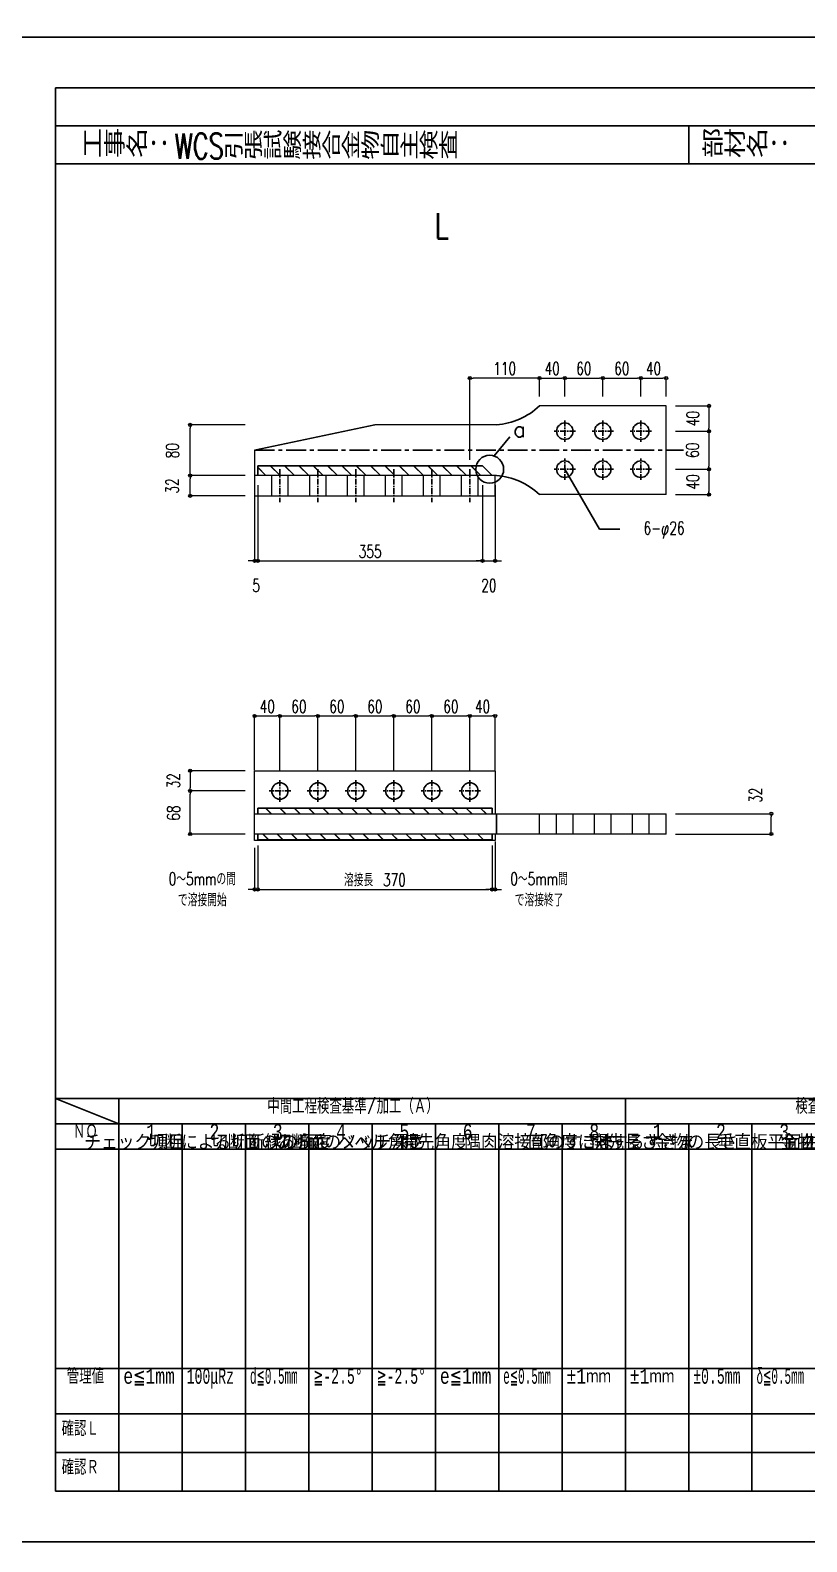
# Model space of a CAD drawing. Header units: millimetres. Extents: x -4568 to 36914, y -114 to 17788.
# Drawn here: x 11229 to 12456, y 0 to 2387 of the extents above; entities that cross this region are included whole.
import ezdxf
from ezdxf.enums import TextEntityAlignment as Align

# ---------------------------------------------------------------- set-up
doc = ezdxf.new("R2010")
doc.units = ezdxf.units.MM
doc.header["$LTSCALE"] = 5
for name, pattern in [('ACAD_ISO03W100', [30, 12, -18]), ('CENTER1', [10, 6.25, -1.25, 1.25, -1.25]), ('JIS_08_50', [53, 50, -1.125, 0.75, -1.125])]:
    doc.linetypes.add(name, pattern=pattern)
doc.layers.get('0').update_dxf_attribs({"color": 255})
doc.layers.get('DEFPOINTS').update_dxf_attribs({"color": 255})
for name, color, linetype in [('CENTER', 2, 'JIS_08_50'), ('LAYER6', 7, 'Continuous'), ('寸法', 4, 'Continuous'), ('文字', 7, 'Continuous'), ('溶接', 241, 'Continuous'), ('補助線', 7, 'ACAD_ISO03W100'), ('金物', 142, 'Continuous')]:
    doc.layers.add(name, color=color, linetype=linetype)
doc.styles.add('DLSTANDARD1', font='monotxt.shx', dxfattribs={"width": 0.6, "bigfont": 'extfont'})
doc.styles.add('KANJI', font='simplex.shx', dxfattribs={"width": 0.7, "bigfont": 'extfont2.shx'})
doc.styles.get("Standard").update_dxf_attribs({"font": 'simplex.shx', "width": 0.7, "height": 2.5, "bigfont": '@extfont2.shx'})
doc.styles.add('SUNPOU', font='simplex.shx', dxfattribs={"width": 0.7, "bigfont": 'extfont2.shx'})
doc.styles.add('TATEGAKI', font='txt', dxfattribs={"bigfont": 'bigfont.shx'})
doc.dimstyles.new('一般寸法-小さめ', dxfattribs={"dimscale": 10, "dimtxt": 2, "dimasz": 0.5, "dimexe": 0.125, "dimexo": 1.5, "dimgap": 0.5, "dimtad": 1, "dimtxsty": 'KANJI', "dimblk": 'ORIGIN', "dimcen": 0, "dimclrd": 256, "dimclre": 256, "dimclrt": 256, "dimadec": 0, "dimazin": 0, "dimtfac": 1, "dimtmove": 2, "dimatfit": 2, "dimfxl": 0, "dimtolj": 2, "dimlwd": 5, "dimlwe": 5, "dimarcsym": 0})
pattern_1 = [(135, (9678.567, -1942.415), (-11.31371, -11.31371), []), (135, (9678.567, -1942.095), (-11.31371, -11.31371), [])]

# ---------------------------------------------------------------- blocks, each defined once
blk = doc.blocks.new('_Origin')
at = {"color": 0, "linetype": 'ByBlock', "lineweight": -2}
blk.add_line((0, 0), (-1, 0), dxfattribs=at)
blk.add_circle((0, 0), 0.5, dxfattribs=at)
blk = doc.blocks.new('*D939')
at = {"layer": 'DEFPOINTS', "color": 0, "transparency": 16777216}
for p in [(11481.8, 1763.7), (11583.6, 1763.7), (11583.6, 1683.7)]:
    blk.add_point(p, dxfattribs=at)
at = {"layer": '寸法', "lineweight": 5, "transparency": 16777216}
for p, q in [((11568.6, 1763.7), (11480.5, 1763.7)), ((11481.8, 1688.7), (11481.8, 1758.7)), ((11568.6, 1683.7), (11480.5, 1683.7))]:
    blk.add_line(p, q, dxfattribs=at)
at = {"layer": '寸法', "lineweight": 5, "transparency": 16777216, "xscale": 5, "yscale": 5, "zscale": 5}
for p, rotation in [((11481.8, 1763.7), 90), ((11481.8, 1683.7), 270)]:
    blk.add_blockref('_Origin', p, dxfattribs=dict(at, rotation=rotation))
at = {"layer": '寸法', "linetype": 'Continuous', "transparency": 16777216, "insert": (11453.7, 1723), "char_height": 20, "attachment_point": 5, "rotation": 90, "style": 'KANJI'}
blk.add_mtext('\\A2;80', dxfattribs=at)
blk = doc.blocks.new('*D951')
at = {"layer": 'DEFPOINTS', "color": 0, "transparency": 16777216}
for p in [(12233.6, 1149.6), (12399.7, 1149.6), (12233.6, 1117.6)]:
    blk.add_point(p, dxfattribs=at)
at = {"layer": '寸法', "lineweight": 5, "transparency": 16777216}
for p, q in [((12248.6, 1149.6), (12400.9, 1149.6)), ((12399.7, 1122.6), (12399.7, 1144.6)), ((12248.6, 1117.6), (12400.9, 1117.6))]:
    blk.add_line(p, q, dxfattribs=at)
at = {"layer": '寸法', "lineweight": 5, "transparency": 16777216, "xscale": 5, "yscale": 5, "zscale": 5}
for p, rotation in [((12399.7, 1149.6), 90), ((12399.7, 1117.6), 270)]:
    blk.add_blockref('_Origin', p, dxfattribs=dict(at, rotation=rotation))
at = {"layer": '寸法', "transparency": 16777216, "insert": (12374.7, 1179), "char_height": 20, "attachment_point": 5, "rotation": 90, "style": 'KANJI'}
blk.add_mtext('\\A2;32', dxfattribs=at)
blk = doc.blocks.new('*D949')
at = {"layer": 'DEFPOINTS', "color": 0, "transparency": 16777216}
for p in [(11481.8, 1185.6), (11583.6, 1185.6), (11583.6, 1117.6)]:
    blk.add_point(p, dxfattribs=at)
at = {"layer": '寸法', "lineweight": 5, "transparency": 16777216}
for p, q in [((11568.6, 1185.6), (11480.5, 1185.6)), ((11481.8, 1122.6), (11481.8, 1180.6)), ((11568.6, 1117.6), (11480.5, 1117.6))]:
    blk.add_line(p, q, dxfattribs=at)
at = {"layer": '寸法', "lineweight": 5, "transparency": 16777216, "xscale": 5, "yscale": 5, "zscale": 5}
for p, rotation in [((11481.8, 1185.6), 90), ((11481.8, 1117.6), 270)]:
    blk.add_blockref('_Origin', p, dxfattribs=dict(at, rotation=rotation))
at = {"layer": '寸法', "linetype": 'Continuous', "transparency": 16777216, "insert": (11455.5, 1150.7), "char_height": 20, "attachment_point": 5, "rotation": 90, "style": 'KANJI'}
blk.add_mtext('\\A2;68', dxfattribs=at)
blk = doc.blocks.new('*D950')
at = {"layer": 'DEFPOINTS', "color": 0, "transparency": 16777216}
for p in [(11583.6, 1217.6), (11481.8, 1185.6), (11583.6, 1185.6)]:
    blk.add_point(p, dxfattribs=at)
at = {"layer": '寸法', "lineweight": 5, "transparency": 16777216}
for p, q in [((11568.6, 1217.6), (11480.5, 1217.6)), ((11481.8, 1212.6), (11481.8, 1190.6)), ((11568.6, 1185.6), (11480.5, 1185.6))]:
    blk.add_line(p, q, dxfattribs=at)
at = {"layer": '寸法', "lineweight": 5, "transparency": 16777216, "xscale": 5, "yscale": 5, "zscale": 5}
for p, rotation in [((11481.8, 1217.6), 90), ((11481.8, 1185.6), 270)]:
    blk.add_blockref('_Origin', p, dxfattribs=dict(at, rotation=rotation))
at = {"layer": '寸法', "linetype": 'Continuous', "transparency": 16777216, "insert": (11455.5, 1201.8), "char_height": 20, "attachment_point": 5, "rotation": 90, "style": 'KANJI'}
blk.add_mtext('\\A2;32', dxfattribs=at)
blk = doc.blocks.new('*D968')
at = {"layer": 'DEFPOINTS', "color": 0, "transparency": 16777216}
for p in [(11923.6, 1837.7), (12033.6, 1795.2), (11923.6, 1693.7)]:
    blk.add_point(p, dxfattribs=at)
at = {"layer": '寸法', "lineweight": 5, "transparency": 16777216}
for p, q in [((11923.6, 1708.7), (11923.6, 1839)), ((12033.6, 1810.2), (12033.6, 1839)), ((12028.6, 1837.7), (11928.6, 1837.7))]:
    blk.add_line(p, q, dxfattribs=at)
at = {"layer": '寸法', "lineweight": 5, "transparency": 16777216, "xscale": 5, "yscale": 5, "zscale": 5, "rotation": 180}
blk.add_blockref('_Origin', (11923.6, 1837.7), dxfattribs=at)
at = {"layer": '寸法', "lineweight": 5, "transparency": 16777216, "xscale": 5, "yscale": 5, "zscale": 5}
blk.add_blockref('_Origin', (12033.6, 1837.7), dxfattribs=at)
at = {"layer": '寸法', "linetype": 'Continuous', "transparency": 16777216, "insert": (11978.6, 1852.7), "char_height": 20, "attachment_point": 5, "style": 'KANJI'}
blk.add_mtext('\\A2;110', dxfattribs=at)
blk = doc.blocks.new('*D969')
at = {"layer": 'DEFPOINTS', "color": 0, "transparency": 16777216}
for p in [(12233.6, 1793.7), (12233.6, 1753.7), (12301.2, 1753.7)]:
    blk.add_point(p, dxfattribs=at)
at = {"layer": '寸法', "lineweight": 5, "transparency": 16777216}
for p, q in [((12248.6, 1793.7), (12302.5, 1793.7)), ((12301.2, 1788.7), (12301.2, 1758.7)), ((12248.6, 1753.7), (12302.5, 1753.7))]:
    blk.add_line(p, q, dxfattribs=at)
at = {"layer": '寸法', "lineweight": 5, "transparency": 16777216, "xscale": 5, "yscale": 5, "zscale": 5}
for p, rotation in [((12301.2, 1793.7), 90), ((12301.2, 1753.7), 270)]:
    blk.add_blockref('_Origin', p, dxfattribs=dict(at, rotation=rotation))
at = {"layer": '寸法', "transparency": 16777216, "insert": (12275.8, 1773.7), "char_height": 20, "attachment_point": 5, "rotation": 90, "style": 'KANJI'}
blk.add_mtext('\\A2;40', dxfattribs=at)
blk = doc.blocks.new('*D970')
at = {"layer": 'DEFPOINTS', "color": 0, "transparency": 16777216}
for p in [(12233.6, 1693.7), (12233.6, 1653.7), (12301.2, 1653.7)]:
    blk.add_point(p, dxfattribs=at)
at = {"layer": '寸法', "lineweight": 5, "transparency": 16777216}
for p, q in [((12248.6, 1693.7), (12302.5, 1693.7)), ((12301.2, 1688.7), (12301.2, 1658.7)), ((12248.6, 1653.7), (12302.5, 1653.7))]:
    blk.add_line(p, q, dxfattribs=at)
at = {"layer": '寸法', "lineweight": 5, "transparency": 16777216, "xscale": 5, "yscale": 5, "zscale": 5}
for p, rotation in [((12301.2, 1693.7), 90), ((12301.2, 1653.7), 270)]:
    blk.add_blockref('_Origin', p, dxfattribs=dict(at, rotation=rotation))
at = {"layer": '寸法', "transparency": 16777216, "insert": (12275.8, 1673.7), "char_height": 20, "attachment_point": 5, "rotation": 90, "style": 'KANJI'}
blk.add_mtext('\\A2;40', dxfattribs=at)
blk = doc.blocks.new('*D971')
at = {"layer": 'DEFPOINTS', "color": 0, "transparency": 16777216}
for p in [(11481.8, 1683.7), (11583.6, 1683.7), (11583.6, 1651.7)]:
    blk.add_point(p, dxfattribs=at)
at = {"layer": '寸法', "lineweight": 5, "transparency": 16777216}
for p, q in [((11568.6, 1683.7), (11480.5, 1683.7)), ((11481.8, 1656.7), (11481.8, 1678.7)), ((11568.6, 1651.7), (11480.5, 1651.7))]:
    blk.add_line(p, q, dxfattribs=at)
at = {"layer": '寸法', "lineweight": 5, "transparency": 16777216, "xscale": 5, "yscale": 5, "zscale": 5}
for p, rotation in [((11481.8, 1683.7), 90), ((11481.8, 1651.7), 270)]:
    blk.add_blockref('_Origin', p, dxfattribs=dict(at, rotation=rotation))
at = {"layer": '寸法', "linetype": 'Continuous', "transparency": 16777216, "insert": (11453.6, 1667.3), "char_height": 20, "attachment_point": 5, "rotation": 90, "style": 'KANJI'}
blk.add_mtext('\\A2;32', dxfattribs=at)
blk = doc.blocks.new('*D972')
at = {"layer": 'DEFPOINTS', "color": 0, "transparency": 16777216}
for p in [(12073.6, 1837.7), (12033.6, 1793.7), (12073.6, 1793.7)]:
    blk.add_point(p, dxfattribs=at)
at = {"layer": '寸法', "lineweight": 5, "transparency": 16777216}
for p, q in [((12033.6, 1808.7), (12033.6, 1839)), ((12073.6, 1808.7), (12073.6, 1839)), ((12038.6, 1837.7), (12068.6, 1837.7))]:
    blk.add_line(p, q, dxfattribs=at)
at = {"layer": '寸法', "lineweight": 5, "transparency": 16777216, "xscale": 5, "yscale": 5, "zscale": 5, "rotation": 180}
blk.add_blockref('_Origin', (12033.6, 1837.7), dxfattribs=at)
at = {"layer": '寸法', "lineweight": 5, "transparency": 16777216, "xscale": 5, "yscale": 5, "zscale": 5}
blk.add_blockref('_Origin', (12073.6, 1837.7), dxfattribs=at)
at = {"layer": '寸法', "transparency": 16777216, "insert": (12053.6, 1852.7), "char_height": 20, "attachment_point": 5, "style": 'KANJI'}
blk.add_mtext('\\A2;40', dxfattribs=at)
blk = doc.blocks.new('*D973')
at = {"layer": 'DEFPOINTS', "color": 0, "transparency": 16777216}
for p in [(12193.6, 1837.7), (12133.6, 1793.7), (12193.6, 1793.7)]:
    blk.add_point(p, dxfattribs=at)
at = {"layer": '寸法', "lineweight": 5, "transparency": 16777216}
for p, q in [((12133.6, 1808.7), (12133.6, 1839)), ((12193.6, 1808.7), (12193.6, 1839)), ((12138.6, 1837.7), (12188.6, 1837.7))]:
    blk.add_line(p, q, dxfattribs=at)
at = {"layer": '寸法', "lineweight": 5, "transparency": 16777216, "xscale": 5, "yscale": 5, "zscale": 5, "rotation": 180}
blk.add_blockref('_Origin', (12133.6, 1837.7), dxfattribs=at)
at = {"layer": '寸法', "lineweight": 5, "transparency": 16777216, "xscale": 5, "yscale": 5, "zscale": 5}
blk.add_blockref('_Origin', (12193.6, 1837.7), dxfattribs=at)
at = {"layer": '寸法', "transparency": 16777216, "insert": (12163.6, 1852.7), "char_height": 20, "attachment_point": 5, "style": 'KANJI'}
blk.add_mtext('\\A2;60', dxfattribs=at)
blk = doc.blocks.new('*D974')
at = {"layer": 'DEFPOINTS', "color": 0, "transparency": 16777216}
for p in [(12133.6, 1837.7), (12073.6, 1793.7), (12133.6, 1793.7)]:
    blk.add_point(p, dxfattribs=at)
at = {"layer": '寸法', "lineweight": 5, "transparency": 16777216}
for p, q in [((12073.6, 1808.7), (12073.6, 1839)), ((12133.6, 1808.7), (12133.6, 1839)), ((12078.6, 1837.7), (12128.6, 1837.7))]:
    blk.add_line(p, q, dxfattribs=at)
at = {"layer": '寸法', "lineweight": 5, "transparency": 16777216, "xscale": 5, "yscale": 5, "zscale": 5, "rotation": 180}
blk.add_blockref('_Origin', (12073.6, 1837.7), dxfattribs=at)
at = {"layer": '寸法', "lineweight": 5, "transparency": 16777216, "xscale": 5, "yscale": 5, "zscale": 5}
blk.add_blockref('_Origin', (12133.6, 1837.7), dxfattribs=at)
at = {"layer": '寸法', "transparency": 16777216, "insert": (12103.6, 1852.7), "char_height": 20, "attachment_point": 5, "style": 'KANJI'}
blk.add_mtext('\\A2;60', dxfattribs=at)
blk = doc.blocks.new('*D975')
at = {"layer": 'DEFPOINTS', "color": 0, "transparency": 16777216}
for p in [(12233.6, 1837.7), (12193.6, 1793.7), (12233.6, 1793.7)]:
    blk.add_point(p, dxfattribs=at)
at = {"layer": '寸法', "lineweight": 5, "transparency": 16777216}
for p, q in [((12193.6, 1808.7), (12193.6, 1839)), ((12233.6, 1808.7), (12233.6, 1839)), ((12198.6, 1837.7), (12228.6, 1837.7))]:
    blk.add_line(p, q, dxfattribs=at)
at = {"layer": '寸法', "lineweight": 5, "transparency": 16777216, "xscale": 5, "yscale": 5, "zscale": 5, "rotation": 180}
blk.add_blockref('_Origin', (12193.6, 1837.7), dxfattribs=at)
at = {"layer": '寸法', "lineweight": 5, "transparency": 16777216, "xscale": 5, "yscale": 5, "zscale": 5}
blk.add_blockref('_Origin', (12233.6, 1837.7), dxfattribs=at)
at = {"layer": '寸法', "transparency": 16777216, "insert": (12213.6, 1852.7), "char_height": 20, "attachment_point": 5, "style": 'KANJI'}
blk.add_mtext('\\A2;40', dxfattribs=at)
blk = doc.blocks.new('*D976')
at = {"layer": 'DEFPOINTS', "color": 0, "transparency": 16777216}
for p in [(12233.6, 1753.7), (12233.6, 1693.7), (12301.2, 1693.7)]:
    blk.add_point(p, dxfattribs=at)
at = {"layer": '寸法', "lineweight": 5, "transparency": 16777216}
for p, q in [((12248.6, 1753.7), (12302.5, 1753.7)), ((12301.2, 1748.7), (12301.2, 1698.7)), ((12248.6, 1693.7), (12302.5, 1693.7))]:
    blk.add_line(p, q, dxfattribs=at)
at = {"layer": '寸法', "lineweight": 5, "transparency": 16777216, "xscale": 5, "yscale": 5, "zscale": 5}
for p, rotation in [((12301.2, 1753.7), 90), ((12301.2, 1693.7), 270)]:
    blk.add_blockref('_Origin', p, dxfattribs=dict(at, rotation=rotation))
at = {"layer": '寸法', "linetype": 'Continuous', "transparency": 16777216, "insert": (12275.2, 1723.6), "char_height": 20, "attachment_point": 5, "rotation": 90, "style": 'KANJI'}
blk.add_mtext('\\A2;60', dxfattribs=at)
blk = doc.blocks.new('*D965')
at = {"layer": 'DEFPOINTS', "color": 0, "linetype": 'Continuous', "transparency": 16777216}
for p in [(11583.6, 1683.7), (11588.6, 1664.7), (11588.6, 1549)]:
    blk.add_point(p, dxfattribs=at)
at = {"layer": '寸法', "linetype": 'Continuous', "lineweight": 5, "transparency": 16777216}
for p, q in [((11583.6, 1668.7), (11583.6, 1547.8)), ((11588.6, 1649.7), (11588.6, 1547.8)), ((11578.6, 1549), (11573.6, 1549)), ((11583.6, 1549), (11588.6, 1549)), ((11593.6, 1549), (11598.6, 1549))]:
    blk.add_line(p, q, dxfattribs=at)
at = {"layer": '寸法', "linetype": 'Continuous', "lineweight": 5, "transparency": 16777216, "xscale": 5, "yscale": 5, "zscale": 5}
blk.add_blockref('_Origin', (11583.6, 1549), dxfattribs=at)
at = {"layer": '寸法', "linetype": 'Continuous', "lineweight": 5, "transparency": 16777216, "xscale": 5, "yscale": 5, "zscale": 5, "rotation": 180}
blk.add_blockref('_Origin', (11588.6, 1549), dxfattribs=at)
at = {"layer": '寸法', "linetype": 'Continuous', "transparency": 16777216, "insert": (11586.1, 1510.3), "char_height": 20, "attachment_point": 5, "style": 'KANJI'}
blk.add_mtext('\\A2;5', dxfattribs=at)
blk = doc.blocks.new('*D966')
at = {"layer": 'DEFPOINTS', "color": 0, "linetype": 'Continuous', "transparency": 16777216}
for p in [(11588.6, 1683.7), (11943.6, 1683.7), (11943.6, 1549)]:
    blk.add_point(p, dxfattribs=at)
at = {"layer": '寸法', "linetype": 'Continuous', "lineweight": 5, "transparency": 16777216}
for p, q in [((11588.6, 1668.7), (11588.6, 1547.8)), ((11943.6, 1668.7), (11943.6, 1547.8)), ((11593.6, 1549), (11938.6, 1549))]:
    blk.add_line(p, q, dxfattribs=at)
at = {"layer": '寸法', "linetype": 'Continuous', "lineweight": 5, "transparency": 16777216, "xscale": 5, "yscale": 5, "zscale": 5, "rotation": 180}
blk.add_blockref('_Origin', (11588.6, 1549), dxfattribs=at)
at = {"layer": '寸法', "linetype": 'Continuous', "lineweight": 5, "transparency": 16777216, "xscale": 5, "yscale": 5, "zscale": 5}
blk.add_blockref('_Origin', (11943.6, 1549), dxfattribs=at)
at = {"layer": '寸法', "linetype": 'Continuous', "transparency": 16777216, "insert": (11766.1, 1564), "char_height": 20, "attachment_point": 5, "style": 'KANJI'}
blk.add_mtext('\\A2;355', dxfattribs=at)
blk = doc.blocks.new('*D967')
at = {"layer": 'DEFPOINTS', "color": 0, "linetype": 'Continuous', "transparency": 16777216}
for p in [(11943.6, 1683.7), (11963.6, 1683.7), (11963.6, 1549)]:
    blk.add_point(p, dxfattribs=at)
at = {"layer": '寸法', "linetype": 'Continuous', "lineweight": 5, "transparency": 16777216}
for p, q in [((11943.6, 1668.7), (11943.6, 1547.8)), ((11963.6, 1668.7), (11963.6, 1547.8)), ((11938.6, 1549), (11933.6, 1549)), ((11943.6, 1549), (11963.6, 1549)), ((11968.6, 1549), (11973.6, 1549))]:
    blk.add_line(p, q, dxfattribs=at)
at = {"layer": '寸法', "linetype": 'Continuous', "lineweight": 5, "transparency": 16777216, "xscale": 5, "yscale": 5, "zscale": 5}
blk.add_blockref('_Origin', (11943.6, 1549), dxfattribs=at)
at = {"layer": '寸法', "linetype": 'Continuous', "lineweight": 5, "transparency": 16777216, "xscale": 5, "yscale": 5, "zscale": 5, "rotation": 180}
blk.add_blockref('_Origin', (11963.6, 1549), dxfattribs=at)
at = {"layer": '寸法', "linetype": 'Continuous', "transparency": 16777216, "insert": (11953.6, 1510.3), "char_height": 20, "attachment_point": 5, "style": 'KANJI'}
blk.add_mtext('\\A2;20', dxfattribs=at)
blk = doc.blocks.new('*D1238')
at = {"layer": 'DEFPOINTS', "color": 0, "linetype": 'Continuous', "transparency": 16777216}
for p in [(11583.6, 1110.6), (11588.6, 1110.6), (11588.6, 1030.1)]:
    blk.add_point(p, dxfattribs=at)
at = {"layer": '寸法', "linetype": 'Continuous', "lineweight": 5, "transparency": 16777216}
for p, q in [((11583.6, 1095.6), (11583.6, 1028.9)), ((11588.6, 1095.6), (11588.6, 1028.9)), ((11578.6, 1030.1), (11573.6, 1030.1)), ((11583.6, 1030.1), (11588.6, 1030.1)), ((11593.6, 1030.1), (11598.6, 1030.1))]:
    blk.add_line(p, q, dxfattribs=at)
at = {"layer": '寸法', "linetype": 'Continuous', "lineweight": 5, "transparency": 16777216, "xscale": 5, "yscale": 5, "zscale": 5}
blk.add_blockref('_Origin', (11583.6, 1030.1), dxfattribs=at)
at = {"layer": '寸法', "linetype": 'Continuous', "lineweight": 5, "transparency": 16777216, "xscale": 5, "yscale": 5, "zscale": 5, "rotation": 180}
blk.add_blockref('_Origin', (11588.6, 1030.1), dxfattribs=at)
at = {"layer": '寸法', "linetype": 'Continuous', "transparency": 16777216, "insert": (11501, 1030.1), "char_height": 20, "attachment_point": 5, "style": 'KANJI'}
blk.add_mtext('\\A2;0～5mmの間\\Pで溶接開始', dxfattribs=at)
blk = doc.blocks.new('*D1239')
at = {"layer": 'DEFPOINTS', "color": 0, "linetype": 'Continuous', "transparency": 16777216}
for p in [(11588.6, 1114.6), (11958.6, 1114.6), (11958.6, 1030.1)]:
    blk.add_point(p, dxfattribs=at)
at = {"layer": '寸法', "linetype": 'Continuous', "lineweight": 5, "transparency": 16777216}
for p, q in [((11588.6, 1099.6), (11588.6, 1028.9)), ((11958.6, 1099.6), (11958.6, 1028.9)), ((11593.6, 1030.1), (11953.6, 1030.1))]:
    blk.add_line(p, q, dxfattribs=at)
at = {"layer": '寸法', "linetype": 'Continuous', "lineweight": 5, "transparency": 16777216, "xscale": 5, "yscale": 5, "zscale": 5, "rotation": 180}
blk.add_blockref('_Origin', (11588.6, 1030.1), dxfattribs=at)
at = {"layer": '寸法', "linetype": 'Continuous', "lineweight": 5, "transparency": 16777216, "xscale": 5, "yscale": 5, "zscale": 5}
blk.add_blockref('_Origin', (11958.6, 1030.1), dxfattribs=at)
at = {"layer": '寸法', "linetype": 'Continuous', "transparency": 16777216, "insert": (11773.6, 1045.1), "char_height": 20, "attachment_point": 5, "style": 'KANJI'}
blk.add_mtext('\\A2;溶接長\u3000370', dxfattribs=at)
blk = doc.blocks.new('*D1240')
at = {"layer": 'DEFPOINTS', "color": 0, "linetype": 'Continuous', "transparency": 16777216}
for p in [(11958.6, 1114.6), (11963.6, 1120.6), (11963.6, 1030.1)]:
    blk.add_point(p, dxfattribs=at)
at = {"layer": '寸法', "linetype": 'Continuous', "lineweight": 5, "transparency": 16777216}
for p, q in [((11958.6, 1099.6), (11958.6, 1028.9)), ((11963.6, 1105.6), (11963.6, 1028.9)), ((11953.6, 1030.1), (11948.6, 1030.1)), ((11958.6, 1030.1), (11963.6, 1030.1)), ((11968.6, 1030.1), (11973.6, 1030.1))]:
    blk.add_line(p, q, dxfattribs=at)
at = {"layer": '寸法', "linetype": 'Continuous', "lineweight": 5, "transparency": 16777216, "xscale": 5, "yscale": 5, "zscale": 5}
blk.add_blockref('_Origin', (11958.6, 1030.1), dxfattribs=at)
at = {"layer": '寸法', "linetype": 'Continuous', "lineweight": 5, "transparency": 16777216, "xscale": 5, "yscale": 5, "zscale": 5, "rotation": 180}
blk.add_blockref('_Origin', (11963.6, 1030.1), dxfattribs=at)
at = {"layer": '寸法', "linetype": 'Continuous', "transparency": 16777216, "insert": (12032.9, 1030.1), "char_height": 20, "attachment_point": 5, "style": 'KANJI'}
blk.add_mtext('\\A2;0～5mm間\\Pで溶接終了', dxfattribs=at)
blk = doc.blocks.new('*D1241')
at = {"layer": 'DEFPOINTS', "color": 0, "linetype": 'Continuous', "transparency": 16777216}
for p in [(11623.6, 1304.1), (11583.6, 1203.6), (11623.6, 1203.6)]:
    blk.add_point(p, dxfattribs=at)
at = {"layer": '寸法', "linetype": 'Continuous', "lineweight": 5, "transparency": 16777216}
for p, q in [((11583.6, 1218.6), (11583.6, 1305.3)), ((11588.6, 1304.1), (11618.6, 1304.1)), ((11623.6, 1218.6), (11623.6, 1305.3))]:
    blk.add_line(p, q, dxfattribs=at)
at = {"layer": '寸法', "linetype": 'Continuous', "lineweight": 5, "transparency": 16777216, "xscale": 5, "yscale": 5, "zscale": 5, "rotation": 180}
blk.add_blockref('_Origin', (11583.6, 1304.1), dxfattribs=at)
at = {"layer": '寸法', "linetype": 'Continuous', "lineweight": 5, "transparency": 16777216, "xscale": 5, "yscale": 5, "zscale": 5}
blk.add_blockref('_Origin', (11623.6, 1304.1), dxfattribs=at)
at = {"layer": '寸法', "linetype": 'Continuous', "transparency": 16777216, "insert": (11603.6, 1319.1), "char_height": 20, "attachment_point": 5, "style": 'KANJI'}
blk.add_mtext('\\A2;40', dxfattribs=at)
blk = doc.blocks.new('*D1242')
at = {"layer": 'DEFPOINTS', "color": 0, "linetype": 'Continuous', "transparency": 16777216}
for p in [(11683.6, 1304.1), (11623.6, 1203.6), (11683.6, 1203.6)]:
    blk.add_point(p, dxfattribs=at)
at = {"layer": '寸法', "linetype": 'Continuous', "lineweight": 5, "transparency": 16777216}
for p, q in [((11623.6, 1218.6), (11623.6, 1305.3)), ((11628.6, 1304.1), (11678.6, 1304.1)), ((11683.6, 1218.6), (11683.6, 1305.3))]:
    blk.add_line(p, q, dxfattribs=at)
at = {"layer": '寸法', "linetype": 'Continuous', "lineweight": 5, "transparency": 16777216, "xscale": 5, "yscale": 5, "zscale": 5, "rotation": 180}
blk.add_blockref('_Origin', (11623.6, 1304.1), dxfattribs=at)
at = {"layer": '寸法', "linetype": 'Continuous', "lineweight": 5, "transparency": 16777216, "xscale": 5, "yscale": 5, "zscale": 5}
blk.add_blockref('_Origin', (11683.6, 1304.1), dxfattribs=at)
at = {"layer": '寸法', "linetype": 'Continuous', "transparency": 16777216, "insert": (11653.6, 1319.1), "char_height": 20, "attachment_point": 5, "style": 'KANJI'}
blk.add_mtext('\\A2;60', dxfattribs=at)
blk = doc.blocks.new('*D1243')
at = {"layer": 'DEFPOINTS', "color": 0, "linetype": 'Continuous', "transparency": 16777216}
for p in [(11743.6, 1304.1), (11683.6, 1203.6), (11743.6, 1203.6)]:
    blk.add_point(p, dxfattribs=at)
at = {"layer": '寸法', "linetype": 'Continuous', "lineweight": 5, "transparency": 16777216}
for p, q in [((11683.6, 1218.6), (11683.6, 1305.3)), ((11688.6, 1304.1), (11738.6, 1304.1)), ((11743.6, 1218.6), (11743.6, 1305.3))]:
    blk.add_line(p, q, dxfattribs=at)
at = {"layer": '寸法', "linetype": 'Continuous', "lineweight": 5, "transparency": 16777216, "xscale": 5, "yscale": 5, "zscale": 5, "rotation": 180}
blk.add_blockref('_Origin', (11683.6, 1304.1), dxfattribs=at)
at = {"layer": '寸法', "linetype": 'Continuous', "lineweight": 5, "transparency": 16777216, "xscale": 5, "yscale": 5, "zscale": 5}
blk.add_blockref('_Origin', (11743.6, 1304.1), dxfattribs=at)
at = {"layer": '寸法', "linetype": 'Continuous', "transparency": 16777216, "insert": (11713.6, 1319.1), "char_height": 20, "attachment_point": 5, "style": 'KANJI'}
blk.add_mtext('\\A2;60', dxfattribs=at)
blk = doc.blocks.new('*D1244')
at = {"layer": 'DEFPOINTS', "color": 0, "linetype": 'Continuous', "transparency": 16777216}
for p in [(11803.6, 1304.1), (11743.6, 1203.6), (11803.6, 1203.6)]:
    blk.add_point(p, dxfattribs=at)
at = {"layer": '寸法', "linetype": 'Continuous', "lineweight": 5, "transparency": 16777216}
for p, q in [((11743.6, 1218.6), (11743.6, 1305.3)), ((11748.6, 1304.1), (11798.6, 1304.1)), ((11803.6, 1218.6), (11803.6, 1305.3))]:
    blk.add_line(p, q, dxfattribs=at)
at = {"layer": '寸法', "linetype": 'Continuous', "lineweight": 5, "transparency": 16777216, "xscale": 5, "yscale": 5, "zscale": 5, "rotation": 180}
blk.add_blockref('_Origin', (11743.6, 1304.1), dxfattribs=at)
at = {"layer": '寸法', "linetype": 'Continuous', "lineweight": 5, "transparency": 16777216, "xscale": 5, "yscale": 5, "zscale": 5}
blk.add_blockref('_Origin', (11803.6, 1304.1), dxfattribs=at)
at = {"layer": '寸法', "linetype": 'Continuous', "transparency": 16777216, "insert": (11773.6, 1319.1), "char_height": 20, "attachment_point": 5, "style": 'KANJI'}
blk.add_mtext('\\A2;60', dxfattribs=at)
blk = doc.blocks.new('*D1245')
at = {"layer": 'DEFPOINTS', "color": 0, "linetype": 'Continuous', "transparency": 16777216}
for p in [(11863.6, 1304.1), (11803.6, 1203.6), (11863.6, 1203.6)]:
    blk.add_point(p, dxfattribs=at)
at = {"layer": '寸法', "linetype": 'Continuous', "lineweight": 5, "transparency": 16777216}
for p, q in [((11803.6, 1218.6), (11803.6, 1305.3)), ((11808.6, 1304.1), (11858.6, 1304.1)), ((11863.6, 1218.6), (11863.6, 1305.3))]:
    blk.add_line(p, q, dxfattribs=at)
at = {"layer": '寸法', "linetype": 'Continuous', "lineweight": 5, "transparency": 16777216, "xscale": 5, "yscale": 5, "zscale": 5, "rotation": 180}
blk.add_blockref('_Origin', (11803.6, 1304.1), dxfattribs=at)
at = {"layer": '寸法', "linetype": 'Continuous', "lineweight": 5, "transparency": 16777216, "xscale": 5, "yscale": 5, "zscale": 5}
blk.add_blockref('_Origin', (11863.6, 1304.1), dxfattribs=at)
at = {"layer": '寸法', "linetype": 'Continuous', "transparency": 16777216, "insert": (11833.6, 1319.1), "char_height": 20, "attachment_point": 5, "style": 'KANJI'}
blk.add_mtext('\\A2;60', dxfattribs=at)
blk = doc.blocks.new('*D1246')
at = {"layer": 'DEFPOINTS', "color": 0, "linetype": 'Continuous', "transparency": 16777216}
for p in [(11923.6, 1304.1), (11863.6, 1203.6), (11923.6, 1203.6)]:
    blk.add_point(p, dxfattribs=at)
at = {"layer": '寸法', "linetype": 'Continuous', "lineweight": 5, "transparency": 16777216}
for p, q in [((11863.6, 1218.6), (11863.6, 1305.3)), ((11868.6, 1304.1), (11918.6, 1304.1)), ((11923.6, 1218.6), (11923.6, 1305.3))]:
    blk.add_line(p, q, dxfattribs=at)
at = {"layer": '寸法', "linetype": 'Continuous', "lineweight": 5, "transparency": 16777216, "xscale": 5, "yscale": 5, "zscale": 5, "rotation": 180}
blk.add_blockref('_Origin', (11863.6, 1304.1), dxfattribs=at)
at = {"layer": '寸法', "linetype": 'Continuous', "lineweight": 5, "transparency": 16777216, "xscale": 5, "yscale": 5, "zscale": 5}
blk.add_blockref('_Origin', (11923.6, 1304.1), dxfattribs=at)
at = {"layer": '寸法', "linetype": 'Continuous', "transparency": 16777216, "insert": (11893.6, 1319.1), "char_height": 20, "attachment_point": 5, "style": 'KANJI'}
blk.add_mtext('\\A2;60', dxfattribs=at)
blk = doc.blocks.new('*D1247')
at = {"layer": 'DEFPOINTS', "color": 0, "linetype": 'Continuous', "transparency": 16777216}
for p in [(11963.6, 1304.1), (11923.6, 1203.6), (11963.6, 1203.6)]:
    blk.add_point(p, dxfattribs=at)
at = {"layer": '寸法', "linetype": 'Continuous', "lineweight": 5, "transparency": 16777216}
for p, q in [((11923.6, 1218.6), (11923.6, 1305.3)), ((11928.6, 1304.1), (11958.6, 1304.1)), ((11963.6, 1218.6), (11963.6, 1305.3))]:
    blk.add_line(p, q, dxfattribs=at)
at = {"layer": '寸法', "linetype": 'Continuous', "lineweight": 5, "transparency": 16777216, "xscale": 5, "yscale": 5, "zscale": 5, "rotation": 180}
blk.add_blockref('_Origin', (11923.6, 1304.1), dxfattribs=at)
at = {"layer": '寸法', "linetype": 'Continuous', "lineweight": 5, "transparency": 16777216, "xscale": 5, "yscale": 5, "zscale": 5}
blk.add_blockref('_Origin', (11963.6, 1304.1), dxfattribs=at)
at = {"layer": '寸法', "linetype": 'Continuous', "transparency": 16777216, "insert": (11943.6, 1319.1), "char_height": 20, "attachment_point": 5, "style": 'KANJI'}
blk.add_mtext('\\A2;40', dxfattribs=at)

msp = doc.modelspace()

# ---------------------------------------------------------------- hatches: boundary and pattern name
at = {"layer": '溶接', "ltscale": 6}
h = msp.add_hatch(dxfattribs=at)
h.set_pattern_fill('JIS_LC_20', color=256, scale=0.8, angle=90)
h.set_pattern_definition([(135, (9679.567, -1395.273), (-11.31371, -11.31371), []), (135, (9679.567, -1394.953), (-11.31371, -11.31371), [])])
h.paths.add_polyline_path([(11767.567, 1683.727), (11588.567, 1683.727), (11588.567, 1699.227), (11767.567, 1699.227)])
h.paths.add_polyline_path([(11943.567, 1683.727), (11767.567, 1683.727), (11767.567, 1699.227), (11943.567, 1699.227)])
h.paths.add_polyline_path([(11941.567, 1683.727), (11943.567, 1689.727)], flags=17)
h = msp.add_hatch(dxfattribs=at)
h.set_pattern_fill('JIS_LC_20', color=256, scale=0.8, angle=90)
h.set_pattern_definition(pattern_1)
h.paths.add_polyline_path([(11766.567, 1149.585), (11588.567, 1149.585), (11588.567, 1158.585), (11766.567, 1158.585)])
h.paths.add_polyline_path([(11949.567, 1149.585), (11766.567, 1149.585), (11766.567, 1158.585), (11949.567, 1158.585)])
h.paths.add_polyline_path([(11958.567, 1149.585), (11949.567, 1149.585), (11949.567, 1158.585), (11958.567, 1158.585)])
h = msp.add_hatch(dxfattribs=at)
h.set_pattern_fill('JIS_LC_20', color=256, scale=0.8, angle=90)
h.set_pattern_definition(pattern_1)
h.paths.add_polyline_path([(11766.567, 1117.585), (11588.567, 1117.585), (11588.567, 1108.585), (11766.567, 1108.585)])
h.paths.add_polyline_path([(11949.567, 1117.585), (11766.567, 1117.585), (11766.567, 1108.585), (11949.567, 1108.585)])
h.paths.add_polyline_path([(11958.567, 1117.585), (11949.567, 1117.585), (11949.567, 1108.585), (11958.567, 1108.585)])

# ---------------------------------------------------------------- linework, layer by layer
at = {"linetype": 'Continuous', "lineweight": -3}
for p, q in [((11269.183, 2236), (14473.183, 2236)), ((12269.183, 2176), (12269.183, 2236)), ((11269.183, 2176), (14473.183, 2176)), ((11269.183, 700), (14473.183, 700)), ((11269.183, 660), (14473.183, 660)), ((11269.183, 620), (14169.183, 620)), ((11269.183, 273.709), (14169.183, 273.709)), ((11269.183, 201.936), (14169.183, 201.936)), ((11269.183, 140.968), (14169.183, 140.968))]:
    msp.add_line(p, q, dxfattribs=at)
for points in [[(11189.183, 4752), (14553.183, 4752), (14553.183, 2376), (11189.183, 2376)], [(11189.183, 2376), (14553.183, 2376), (14553.183, 0), (11189.183, 0)], [(11269.183, 2296), (14473.183, 2296), (14473.183, 80), (11269.183, 80)]]:
    msp.add_lwpolyline(points, close=True, dxfattribs=at)
at = {"layer": 'CENTER', "linetype": 'CENTER1'}
msp.add_line((11583.567, 1723.727), (12261.221, 1723.727), dxfattribs=at)
at = {"layer": '寸法', "linetype": 'CENTER1', "ltscale": 0.3}
for p, q in [((12073.567, 1770.727), (12073.567, 1736.727)), ((12133.567, 1770.727), (12133.567, 1736.727)), ((12193.567, 1770.727), (12193.567, 1736.727)), ((12090.567, 1753.727), (12056.567, 1753.727)), ((12150.567, 1753.727), (12116.567, 1753.727)), ((12210.567, 1753.727), (12176.567, 1753.727)), ((12073.567, 1676.727), (12073.567, 1710.727)), ((12133.567, 1676.727), (12133.567, 1710.727)), ((12193.567, 1676.727), (12193.567, 1710.727)), ((11623.567, 1693.727), (11623.567, 1641.727)), ((11683.567, 1693.727), (11683.567, 1641.727)), ((11743.567, 1693.727), (11743.567, 1641.727)), ((11803.567, 1693.727), (11803.567, 1641.727)), ((11863.567, 1693.727), (11863.567, 1641.727)), ((11923.567, 1693.727), (11923.567, 1641.727)), ((12090.567, 1693.727), (12056.567, 1693.727)), ((12150.567, 1693.727), (12116.567, 1693.727)), ((12210.567, 1693.727), (12176.567, 1693.727)), ((11623.567, 1202.585), (11623.567, 1168.585)), ((11683.567, 1202.585), (11683.567, 1168.585)), ((11743.567, 1202.585), (11743.567, 1168.585)), ((11803.567, 1202.585), (11803.567, 1168.585)), ((11863.567, 1202.585), (11863.567, 1168.585)), ((11923.567, 1202.585), (11923.567, 1168.585)), ((11640.567, 1185.585), (11606.567, 1185.585)), ((11700.567, 1185.585), (11666.567, 1185.585)), ((11760.567, 1185.585), (11726.567, 1185.585)), ((11820.567, 1185.585), (11786.567, 1185.585)), ((11880.567, 1185.585), (11846.567, 1185.585)), ((11940.567, 1185.585), (11906.567, 1185.585))]:
    msp.add_line(p, q, dxfattribs=at)
at = {"layer": '寸法', "ltscale": 4}
msp.add_line((11961.916, 1714.616), (11986.953, 1745.003), dxfattribs=at)
at = {"layer": '寸法'}
for p, q in [((12073.567, 1693.727), (12128.211, 1599.081)), ((12128.211, 1599.081), (12160.358, 1599.081))]:
    msp.add_line(p, q, dxfattribs=at)
at = {"layer": '寸法', "linetype": 'Continuous'}
for p, q in [((11369.183, 660), (11269.183, 700)), ((11369.183, 80), (11369.183, 700)), ((12169.183, 80), (12169.183, 700)), ((11469.183, 80), (11469.183, 660)), ((11569.183, 80), (11569.183, 660)), ((11669.183, 80), (11669.183, 660)), ((11769.183, 80), (11769.183, 660)), ((11869.183, 80), (11869.183, 660)), ((11969.183, 80), (11969.183, 660)), ((12069.183, 80), (12069.183, 660)), ((12269.183, 80), (12269.183, 660)), ((12369.183, 80), (12369.183, 660))]:
    msp.add_line(p, q, dxfattribs=at)
msp.add_circle((11954.91, 1693.719), 22.04, dxfattribs=at)
at = {"layer": '溶接'}
for p, q in [((11943.567, 1699.227), (11588.567, 1699.227)), ((11958.567, 1158.585), (11588.567, 1158.585)), ((11958.567, 1149.585), (11958.567, 1158.585)), ((11958.567, 1108.585), (11588.567, 1108.585)), ((11958.567, 1117.585), (11958.567, 1108.585))]:
    msp.add_line(p, q, dxfattribs=at)
at = {"layer": '溶接', "linetype": 'Continuous'}
for p, q in [((11588.567, 1699.227), (11588.567, 1683.727)), ((11943.567, 1699.227), (11959.067, 1683.727)), ((11588.567, 1158.585), (11588.567, 1149.585)), ((11588.567, 1108.585), (11588.567, 1117.585))]:
    msp.add_line(p, q, dxfattribs=at)
at = {"layer": '補助線', "lineweight": 18}
for p, q in [((11610.567, 1651.727), (11610.567, 1683.727)), ((11636.567, 1651.727), (11636.567, 1683.727)), ((11670.567, 1651.727), (11670.567, 1683.727)), ((11696.567, 1651.727), (11696.567, 1683.727)), ((11730.567, 1651.727), (11730.567, 1683.727)), ((11756.567, 1651.727), (11756.567, 1683.727)), ((11790.567, 1651.727), (11790.567, 1683.727)), ((11816.567, 1651.727), (11816.567, 1683.727)), ((11850.567, 1651.727), (11850.567, 1683.727)), ((11876.567, 1651.727), (11876.567, 1683.727)), ((11910.567, 1651.727), (11910.567, 1683.727)), ((11936.567, 1651.727), (11936.567, 1683.727)), ((12060.567, 1117.585), (12060.567, 1149.585)), ((12086.567, 1117.585), (12086.567, 1149.585)), ((12120.567, 1117.585), (12120.567, 1149.585)), ((12146.567, 1117.585), (12146.567, 1149.585)), ((12180.567, 1117.585), (12180.567, 1149.585)), ((12206.567, 1117.585), (12206.567, 1149.585))]:
    msp.add_line(p, q, dxfattribs=at)
at = {"layer": '金物', "lineweight": 18}
for p, q in [((12233.567, 1793.727), (12033.567, 1793.727)), ((12233.567, 1653.727), (12233.567, 1793.727)), ((11965.567, 1763.727), (11773.567, 1763.727)), ((11583.567, 1723.727), (11583.567, 1683.727)), ((11583.567, 1683.727), (11583.567, 1651.727)), ((11965.567, 1683.727), (11583.567, 1683.727)), ((11963.567, 1651.727), (11963.567, 1683.727)), ((11583.567, 1651.727), (11963.567, 1651.727)), ((12233.567, 1653.727), (12033.567, 1653.727)), ((11583.567, 1107.585), (11583.567, 1217.585)), ((11583.567, 1217.585), (11963.567, 1217.585)), ((11963.567, 1217.585), (11963.567, 1149.585)), ((11583.567, 1149.585), (12233.567, 1149.585)), ((12033.567, 1117.585), (12033.567, 1149.585)), ((12233.567, 1117.585), (12233.567, 1149.585)), ((12233.567, 1117.585), (11583.567, 1117.585)), ((11963.567, 1107.585), (11583.567, 1107.585)), ((11963.567, 1117.585), (11963.567, 1107.585))]:
    msp.add_line(p, q, dxfattribs=at)
at = {"layer": '金物'}
msp.add_line((11583.567, 1723.727), (11773.567, 1763.727), dxfattribs=at)
at = {"layer": '金物', "ltscale": 2}
msp.add_line((11965.567, 1149.585), (11965.567, 1117.585), dxfattribs=at)
at = {"layer": '金物', "ltscale": 2.5}
for centre in [(12073.567, 1753.727), (12133.567, 1753.727), (12193.567, 1753.727), (12073.567, 1693.727), (12133.567, 1693.727), (12193.567, 1693.727), (11623.567, 1185.585), (11683.567, 1185.585), (11743.567, 1185.585), (11803.567, 1185.585), (11863.567, 1185.585), (11923.567, 1185.585)]:
    msp.add_circle(centre, 13, dxfattribs=at)
at = {"layer": '金物', "ltscale": 2}
for centre, start, end in [((11957.777, 1873.451), 274.060941, 313.550946), ((11957.777, 1574.003), 46.449054, 85.939059)]:
    msp.add_arc(centre, 110, start, end, dxfattribs=at)

# ---------------------------------------------------------------- texts
at = {"layer": 'LAYER6', "color": 0, "linetype": 'Continuous', "lineweight": -3, "width": 0.8}
for s, p in [('工事名：', (11309.191, 2186.926)), ('部材名：', (12289.017, 2186.926)), ('L', (11867.368, 2058.216))]:
    msp.add_text(s, height=40, dxfattribs=at).set_placement(p)
at = {"layer": 'LAYER6', "color": 0, "linetype": 'Continuous', "lineweight": -3, "insert": (11457.04, 2224.098), "char_height": 40, "width": 924.29947, "attachment_point": 1}
msp.add_mtext('WCS引張試験接合金物自主検査', dxfattribs=at)
at = {"layer": '寸法', "ltscale": 4, "style": 'SUNPOU'}
msp.add_text('a', height=24, dxfattribs=at).set_placement((12011.697, 1756.503), align=Align.MIDDLE_RIGHT)
at = {"layer": '寸法', "insert": (12262.745, 1610.805), "char_height": 20, "width": 98.97993, "attachment_point": 3}
msp.add_mtext('6-φ26', dxfattribs=at)
at = {"layer": '文字', "color": 0, "linetype": 'Continuous', "ltscale": 6, "style": 'DLSTANDARD1'}
for s, width, p in [('中間工程検査基準/加工（Ａ）', 0.74375, (11603.63, 668.574)), ('検査基準/製品寸法（Ｂ）', 0.74375, (12437.745, 668.574)), ('ＮＯ', 0.74375, (11296.646, 628.574)), ('1', 0.74375, (11412.39, 628.574)), ('2', 0.74375, (11512.39, 628.574)), ('3', 0.74375, (11612.39, 628.574)), ('4', 0.74375, (11712.39, 628.574)), ('5', 0.74375, (11812.39, 628.574)), ('6', 0.74375, (11912.39, 628.574)), ('7', 0.74375, (12012.39, 628.574)), ('1', 0.74375, (12212.39, 628.574)), ('2', 0.74375, (12312.39, 628.574)), ('3', 0.74375, (12412.39, 628.574)), ('管理値', 0.74375, (11286.831, 242.284)), ('e≦1mm', 0.74375, (11376.277, 242.284)), ('100μRz', 0.6, (11476.277, 242.284)), ('d≦0.5mm', 0.5, (11576.277, 242.284)), ('≧-2.5°', 0.6, (11676.277, 242.284)), ('≧-2.5°', 0.6, (11776.277, 242.284)), ('e≦1mm', 0.74375, (11876.277, 242.284)), ('e≦0.5mm', 0.5, (11976.277, 242.284)), ('±1ｍｍ', 0.74375, (12176.277, 242.284)), ('±0.5mm', 0.6, (12276.277, 242.284)), ('δ≦0.5mm', 0.5, (12376.277, 242.284)), ('確認Ｌ', 0.74375, (11278.705, 159.593)), ('確認Ｒ', 0.74375, (11278.705, 98.625))]:
    msp.add_text(s, height=24, dxfattribs=dict(at, width=width)).set_placement(p, align=Align.BOTTOM_LEFT)
at = {"layer": '文字', "color": 0, "linetype": 'Continuous', "ltscale": 6, "style": 'TATEGAKI'}
for s, p in [('切断による切断縁の角度', (11414.659, 611.673)), ('切断面のあらさ', (11514.659, 611.673)), ('切断面のノッチ深さ', (11614.659, 611.673)), ('ベベル角度', (11714.659, 611.673)), ('開先角度', (11814.659, 611.673)), ('隅肉溶接部のすきま', (11914.659, 611.673)), ('直角度に対するすきま', (12014.659, 611.673)), ('金物の長さ', (12214.659, 611.673)), ('垂直板平面曲がり', (12314.659, 611.673)), ('金物のねじれ', (12414.659, 611.673)), ('チェック項目', (11314.659, 611.673))]:
    msp.add_text(s, height=24, dxfattribs=at).set_placement(p, align=Align.BOTTOM_LEFT)
at = {"layer": '文字', "color": 1, "linetype": 'Continuous', "ltscale": 6, "style": 'DLSTANDARD1', "width": 0.74375}
for s, p in [('8', (12112.39, 628.574)), ('±1ｍｍ', (12076.277, 242.284))]:
    msp.add_text(s, height=24, dxfattribs=at).set_placement(p, align=Align.BOTTOM_LEFT)
at = {"layer": '文字', "color": 1, "linetype": 'Continuous', "ltscale": 6, "style": 'TATEGAKI'}
msp.add_text('開先長さ', height=24, dxfattribs=at).set_placement((12114.659, 611.673), align=Align.BOTTOM_LEFT)

# ---------------------------------------------------------------- dimensions: what is measured, and where the dimension line sits
at = {"layer": '寸法'}
for base, p1, p2, picture, middle in [((11923.567, 1837.749), (12033.567, 1795.227), (11923.567, 1693.727), '*D968', (11978.567, 1852.749)), ((12073.567, 1837.749), (12033.567, 1793.727), (12073.567, 1793.727), '*D972', (12053.567, 1852.749)), ((12133.567, 1837.749), (12073.567, 1793.727), (12133.567, 1793.727), '*D974', (12103.567, 1852.749)), ((12193.567, 1837.749), (12133.567, 1793.727), (12193.567, 1793.727), '*D973', (12163.567, 1852.749)), ((12233.567, 1837.749), (12193.567, 1793.727), (12233.567, 1793.727), '*D975', (12213.567, 1852.749))]:
    dim = msp.add_linear_dim(base=base, p1=p1, p2=p2, dimstyle='一般寸法-小さめ', dxfattribs=at)
    dim.commit()
    dim.dimension.update_dxf_attribs({"geometry": picture, "text_midpoint": middle})
for base, p1, p2, angle, picture, middle in [((12301.221, 1753.727), (12233.567, 1793.727), (12233.567, 1753.727), 90, '*D969', (12275.815, 1773.727)), ((11481.759, 1763.727), (11583.567, 1683.727), (11583.567, 1763.727), 270, '*D939', (11453.69, 1723.03)), ((12301.221, 1693.727), (12233.567, 1753.727), (12233.567, 1693.727), 90, '*D976', (12275.247, 1723.595)), ((12301.221, 1653.727), (12233.567, 1693.727), (12233.567, 1653.727), 90, '*D970', (12275.815, 1673.727)), ((11481.759, 1683.727), (11583.567, 1651.727), (11583.567, 1683.727), 270, '*D971', (11453.605, 1667.343)), ((11481.759, 1185.585), (11583.567, 1217.585), (11583.567, 1185.585), 90, '*D950', (11455.509, 1201.825)), ((12399.687, 1149.585), (12233.567, 1117.585), (12233.567, 1149.585), 270, '*D951', (12374.687, 1179.04)), ((11481.759, 1185.585), (11583.567, 1117.585), (11583.567, 1185.585), 270, '*D949', (11455.509, 1150.695))]:
    dim = msp.add_linear_dim(base=base, p1=p1, p2=p2, angle=angle, dimstyle='一般寸法-小さめ', dxfattribs=at)
    dim.commit()
    dim.dimension.update_dxf_attribs({"geometry": picture, "text_midpoint": middle, "dimtype": 160})
at = {"layer": '寸法', "linetype": 'Continuous'}
for base, p1, p2, picture, middle in [((11588.567, 1549.042), (11583.567, 1683.727), (11588.567, 1664.727), '*D965', (11586.067, 1510.292)), ((11943.567, 1549.042), (11588.567, 1683.727), (11943.567, 1683.727), '*D966', (11766.067, 1564.042)), ((11963.567, 1549.042), (11943.567, 1683.727), (11963.567, 1683.727), '*D967', (11953.567, 1510.292)), ((11623.567, 1304.064), (11583.567, 1203.585), (11623.567, 1203.585), '*D1241', (11603.567, 1319.064)), ((11683.567, 1304.064), (11623.567, 1203.585), (11683.567, 1203.585), '*D1242', (11653.567, 1319.064)), ((11743.567, 1304.064), (11683.567, 1203.585), (11743.567, 1203.585), '*D1243', (11713.567, 1319.064)), ((11803.567, 1304.064), (11743.567, 1203.585), (11803.567, 1203.585), '*D1244', (11773.567, 1319.064)), ((11863.567, 1304.064), (11803.567, 1203.585), (11863.567, 1203.585), '*D1245', (11833.567, 1319.064)), ((11923.567, 1304.064), (11863.567, 1203.585), (11923.567, 1203.585), '*D1246', (11893.567, 1319.064)), ((11963.567, 1304.064), (11923.567, 1203.585), (11963.567, 1203.585), '*D1247', (11943.567, 1319.064))]:
    dim = msp.add_linear_dim(base=base, p1=p1, p2=p2, dimstyle='一般寸法-小さめ', dxfattribs=at)
    dim.commit()
    dim.dimension.update_dxf_attribs({"geometry": picture, "text_midpoint": middle})
for base, p1, p2, text, picture, middle in [((11588.567, 1030.105), (11583.567, 1110.585), (11588.567, 1110.585), '0～<>mmの間\\Pで溶接開始', '*D1238', (11500.982, 1030.105)), ((11963.567, 1030.105), (11958.567, 1114.585), (11963.567, 1120.585), '0～<>mm間\\Pで溶接終了', '*D1240', (12032.91, 1030.105))]:
    dim = msp.add_linear_dim(base=base, p1=p1, p2=p2, text=text, dimstyle='一般寸法-小さめ', dxfattribs=at)
    dim.commit()
    dim.dimension.update_dxf_attribs({"geometry": picture, "text_midpoint": middle, "dimtype": 160})
dim = msp.add_linear_dim(base=(11958.567, 1030.105), p1=(11588.567, 1114.585), p2=(11958.567, 1114.585), text='溶接長\u3000<>', dimstyle='一般寸法-小さめ', dxfattribs=at)
dim.commit()
dim.dimension.update_dxf_attribs({"geometry": '*D1239', "text_midpoint": (11773.567, 1045.105)})

doc.saveas('drawing.dxf')
